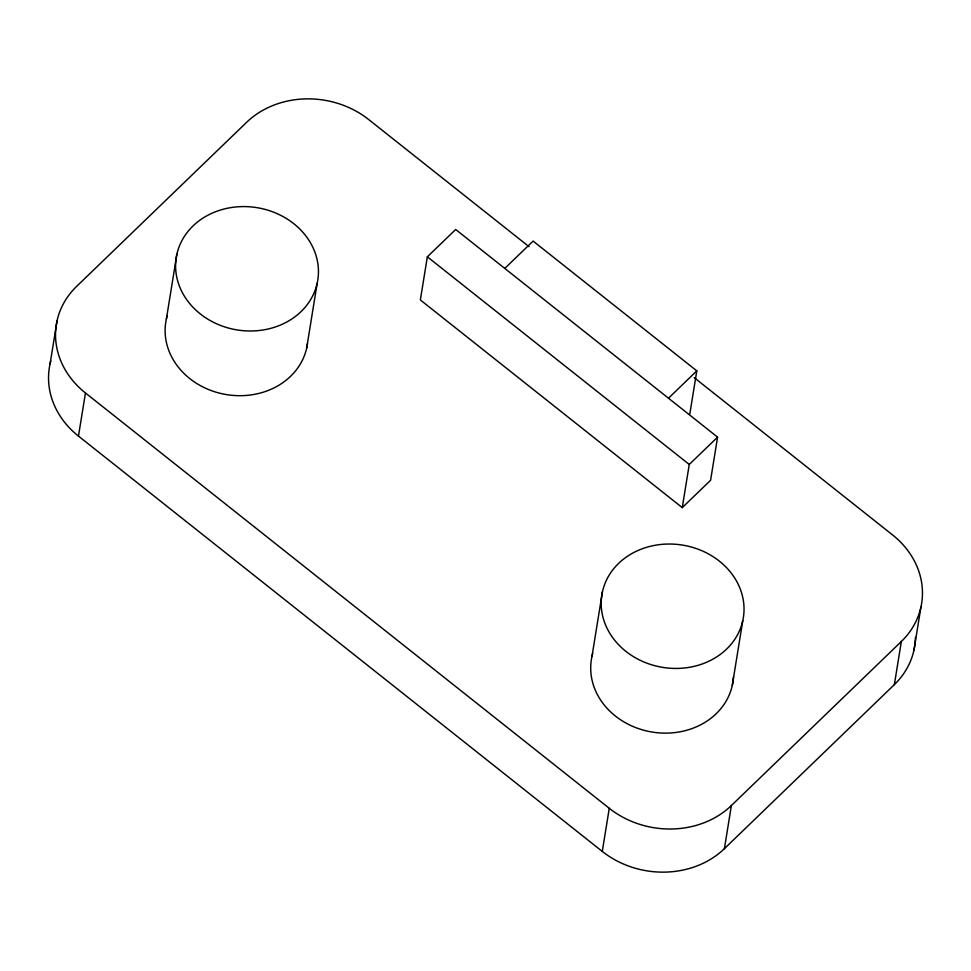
<?xml version="1.0" encoding="UTF-8"?>
<svg xmlns="http://www.w3.org/2000/svg" width="971" height="971" viewBox="0 0 971 971"><rect width="100%" height="100%" fill="white"/><g stroke="black" fill="none" stroke-linecap="round" stroke-linejoin="round"><path stroke-width="1.46" d="M50.091 363.809L57.083 320.673M915.459 637.328A86.868 75.07 9.2 0 1 894.364 684.616L724.402 848.666A86.868 75.07 9.2 0 1 602.275 851.421L78.469 436.1L85.46 392.976A86.868 75.07 9.2 0 1 76.636 286.384L246.598 122.334A86.868 75.07 9.2 0 1 368.725 119.579L529.074 246.707M166.393 318.949L176.868 254.256M306.69 348.019L317.165 283.326A71.66 61.938 9.2 0 0 223.609 209.141A71.66 61.938 9.2 0 0 200.281 313.9A71.66 61.938 9.2 0 0 317.165 283.326M427.349 256.817L420.358 299.954L682.261 507.615L710.59 480.281L717.581 437.144L455.678 229.484L427.349 256.817L689.252 464.478L682.261 507.615M591.982 656.396L602.457 591.703M602.275 851.421L609.266 808.297L85.46 392.976M689.811 413.998L696.802 370.861L533.103 241.075L504.786 268.421M732.28 685.465L742.754 620.772A71.66 61.938 9.2 0 0 649.198 546.588A71.66 61.938 9.2 0 0 625.87 651.347A71.66 61.938 9.2 0 0 742.754 620.772M724.402 848.666L731.394 805.529L901.355 641.491A86.868 75.07 9.2 0 0 892.531 534.9L694.168 377.622M894.364 684.616L901.355 641.491M913.917 650.327L920.909 607.191M668.473 398.207L696.802 370.861M689.252 464.478L717.581 437.144M731.394 805.529A86.868 75.07 9.2 0 1 609.266 808.297M733.481 676.714A71.66 61.938 9.2 0 1 652.027 732.037A71.66 61.938 9.2 0 1 592.698 653.556M307.467 343.685A71.66 61.938 9.2 0 1 223.913 394.141A71.66 61.938 9.2 0 1 167.109 316.109M78.469 436.1A86.868 75.07 9.2 0 1 50.783 360.981"/></g></svg>
